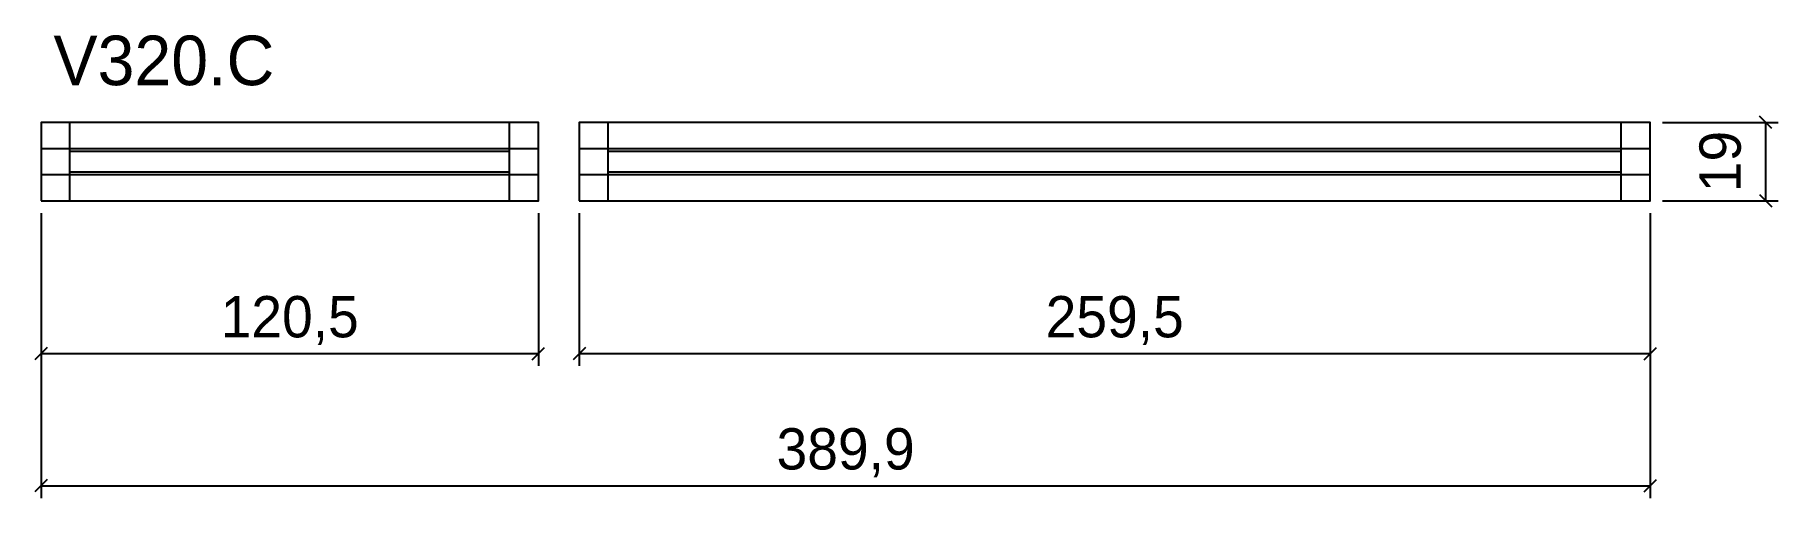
# Model space of a CAD drawing. Extents: x -2 to 421, y -72 to 40.
import ezdxf

# ---------------------------------------------------------------- set-up
doc = ezdxf.new("R2010")
doc.units = 0
for name, color, linetype in [('COTA', 241, 'Continuous'), ('NOMENCLATURA', 7, 'Continuous'), ('Painéis', 200, 'Continuous'), ('SARR_2.2x7', 40, 'Continuous')]:
    doc.layers.add(name, color=color, linetype=linetype)
doc.dimstyles.new('PAINEL', dxfattribs={"dimtxt": 10, "dimasz": 3, "dimexe": 3, "dimexo": 3, "dimgap": 3, "dimtad": 1, "dimblk": 'OBLIQUE', "dimblk1": 'OBLIQUE', "dimcen": 2.5, "dimclrd": 4, "dimclre": 4, "dimclrt": 240, "dimazin": 3, "dimtfac": 1, "dimtmove": 0, "dimatfit": 3})

# ---------------------------------------------------------------- blocks, each defined once
blk = doc.blocks.new('_OBLIQUE')
at = {"color": 0, "linetype": 'BYBLOCK'}
blk.add_line((-0.5, -0.5), (0.5, 0.5), dxfattribs=at)

msp = doc.modelspace()

# ---------------------------------------------------------------- linework, layer by layer
at = {"layer": 'Painéis'}
for p, q in [((0, 12.667), (120.5, 12.667)), ((130.4, 12.667), (389.9, 12.667)), ((0, 6.333), (120.5, 6.333)), ((130.4, 6.333), (389.9, 6.333))]:
    msp.add_line(p, q, dxfattribs=at)
for points in [[(0, 0), (120.5, 0), (120.5, 19), (0, 19)], [(130.4, 0), (389.9, 0), (389.9, 19), (130.4, 19)]]:
    msp.add_lwpolyline(points, close=True, dxfattribs=at)
at = {"layer": 'SARR_2.2x7'}
for p, q in [((7, 0), (7, 19)), ((113.5, 0), (113.5, 19)), ((137.4, 0), (137.4, 19)), ((382.9, 0), (382.9, 19)), ((7, 12), (113.5, 12)), ((137.4, 12), (382.9, 12)), ((7, 7), (113.5, 7)), ((137.4, 7), (382.9, 7))]:
    msp.add_line(p, q, dxfattribs=at)

# ---------------------------------------------------------------- texts
at = {"layer": 'NOMENCLATURA'}
msp.add_text('V320.C', height=12, dxfattribs=at).set_placement((3, 28))

# ---------------------------------------------------------------- dimensions: what is measured, and where the dimension line sits
at = {"layer": 'COTA'}
msp.add_linear_dim(base=(417.9, 0), p1=(389.9, 0), p2=(389.9, 19), angle=90, dimstyle='PAINEL', dxfattribs=at).render()
for base, p1, p2 in [((0, -37), (0, 0), (120.5, 0)), ((0, -69), (0, 0), (389.9, 0)), ((130.4, -37), (130.4, 0), (389.9, 0))]:
    msp.add_linear_dim(base=base, p1=p1, p2=p2, dimstyle='PAINEL', dxfattribs=at).render()

doc.saveas('drawing.dxf')
